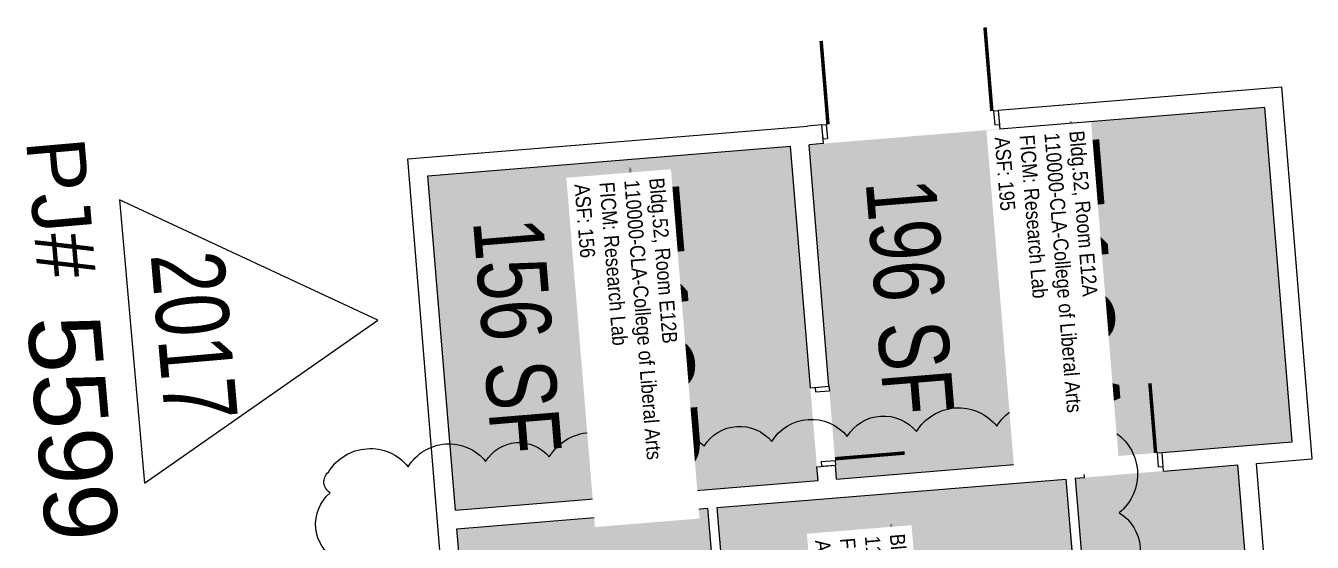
# Model space of a CAD drawing. Header units: inches. Extents: x 69213595 to 69219133, y 27671820 to 27676125.
# Drawn here: x 69218571 to 69219123, y 27674100 to 27674322 of the extents above; entities that cross this region are included whole.
import ezdxf
from ezdxf.enums import TextEntityAlignment as Align

# ---------------------------------------------------------------- set-up
doc = ezdxf.new("R2010")
doc.units = ezdxf.units.IN
doc.header["$LTSCALE"] = 100
doc.header["$MEASUREMENT"] = 0
doc.layers.get('0').update_dxf_attribs({"linetype": 'CONTINUOUS'})
for name, color, linetype in [('A-DOOR', 2, 'CONTINUOUS'), ('A-IDEN-RNUM', 7, 'CONTINUOUS'), ('A-IDEN-SNUM', 4, 'CONTINUOUS'), ('A-IDEN-VNUM', 4, 'CONTINUOUS'), ('A-WALL', 5, 'CONTINUOUS'), ('AREA-TEXT', 3, 'CONTINUOUS'), ('Rooms-Category-Color', 7, 'CONTINUOUS'), ('Rooms-College-Color', 7, 'CONTINUOUS'), ('Rooms-Department-Color', 7, 'CONTINUOUS'), ('Rooms-Division-Color', 7, 'CONTINUOUS'), ('Rooms-Information', 7, 'CONTINUOUS')]:
    doc.layers.add(name, color=color, linetype=linetype)
doc.layers.add('A-REV', color=1, linetype='CONTINUOUS', true_color=0xff0000)
doc.styles.add('Arial', font='arial.ttf')
doc.styles.add('CP_AREA', font='arial.ttf', dxfattribs={"height": 15})
doc.styles.add('CP_ROOMSNUMBER', font='arial.ttf', dxfattribs={"height": 1})
doc.styles.add('CP_ROOMVNUMBER', font='arial.ttf', dxfattribs={"width": 0.85, "height": 0.075})

# ---------------------------------------------------------------- blocks, each defined once
blk = doc.blocks.new('ProjectRev')
at = {"transparency": 16777216}
blk.add_lwpolyline([(0, 0.122), (-0.1221, -0.0895), (0.1221, -0.0895)], close=True, dxfattribs=at)
at = {"transparency": 16777216, "insert": (-0.1798, -0.1151), "char_height": 0.05, "attachment_point": 1, "style": 'Arial'}
blk.add_mtext_dynamic_manual_height_columns('PJ#', width=0.24749, gutter_width=0.3125, heights=[0], dxfattribs=at)
at = {"transparency": 16777216, "style": 'Arial', "width": 0.75}
blk.add_attdef('YEAR', text='', height=0.05, dxfattribs=at).set_placement((0, 0), align=Align.MIDDLE_CENTER)
at = {"transparency": 16777216, "style": 'Arial'}
blk.add_attdef('PROJECT', text='', height=0.05, dxfattribs=at).set_placement((-0.0537, -0.1151), align=Align.TOP_LEFT)

msp = doc.modelspace()

# ---------------------------------------------------------------- hatches: boundary and pattern name
at = {"layer": 'Rooms-Category-Color', "true_color": 0xe3f498}
for points in [[(69218988.85, 27674277.3), (69218913.1, 27674271.1), (69218907.12, 27674270.61), (69218915.62, 27674166.95), (69218918.39, 27674133.07), (69218918.88, 27674127.09), (69219024.53, 27674135.74), (69219058.42, 27674138.52), (69219098.28, 27674141.79), (69219114.23, 27674143.09), (69219102.47, 27674286.61)], [(69218899.15, 27674269.95), (69218907.64, 27674166.3), (69218910.42, 27674132.41), (69218910.91, 27674126.43), (69218755.43, 27674113.69), (69218743.67, 27674257.21)], [(69218883.65, 27673871.35), (69218891.17, 27673779.66), (69219052.62, 27673792.89), (69219021.2, 27674127.44), (69219090.96, 27674133.16), (69219094.97, 27674084.32), (69219096.96, 27674084.49), (69219120.32, 27673799.44), (69219118.32, 27673799.28), (69219122.32, 27673750.44), (69218901.07, 27673732.31), (69218837.28, 27673727.09), (69218787.45, 27673723), (69218776.01, 27673862.53)], [(69218881.11, 27673951.41), (69219033.59, 27673963.91), (69219017.21, 27674127.12), (69218867.71, 27674114.87)], [(69218775.69, 27673866.52), (69218883.33, 27673875.34), (69218863.73, 27674114.54), (69218756.09, 27674105.72)]]:
    msp.add_hatch(color=61, dxfattribs=at).paths.add_polyline_path(points)
at = {"layer": 'Rooms-College-Color', "true_color": 0x80bc67}
for points in [[(69218988.85, 27674277.3), (69218913.1, 27674271.1), (69218907.12, 27674270.61), (69218915.62, 27674166.95), (69218918.39, 27674133.07), (69218918.88, 27674127.09), (69219024.53, 27674135.74), (69219058.42, 27674138.52), (69219098.28, 27674141.79), (69219114.23, 27674143.09), (69219102.47, 27674286.61)], [(69218899.15, 27674269.95), (69218907.64, 27674166.3), (69218910.42, 27674132.41), (69218910.91, 27674126.43), (69218755.43, 27674113.69), (69218743.67, 27674257.21)], [(69218883.65, 27673871.35), (69218891.17, 27673779.66), (69219052.62, 27673792.89), (69219021.2, 27674127.44), (69219090.96, 27674133.16), (69219094.97, 27674084.32), (69219096.96, 27674084.49), (69219120.32, 27673799.44), (69219118.32, 27673799.28), (69219122.32, 27673750.44), (69218901.07, 27673732.31), (69218837.28, 27673727.09), (69218787.45, 27673723), (69218776.01, 27673862.53)], [(69218881.11, 27673951.41), (69219033.59, 27673963.91), (69219017.21, 27674127.12), (69218867.71, 27674114.87)], [(69218775.69, 27673866.52), (69218883.33, 27673875.34), (69218863.73, 27674114.54), (69218756.09, 27674105.72)]]:
    msp.add_hatch(color=83, dxfattribs=at).paths.add_polyline_path(points)
at = {"layer": 'Rooms-Department-Color', "true_color": 0xb2d6e9}
for points in [[(69218988.85, 27674277.3), (69218913.1, 27674271.1), (69218907.12, 27674270.61), (69218915.62, 27674166.95), (69218918.39, 27674133.07), (69218918.88, 27674127.09), (69219024.53, 27674135.74), (69219058.42, 27674138.52), (69219098.28, 27674141.79), (69219114.23, 27674143.09), (69219102.47, 27674286.61)], [(69218899.15, 27674269.95), (69218907.64, 27674166.3), (69218910.42, 27674132.41), (69218910.91, 27674126.43), (69218755.43, 27674113.69), (69218743.67, 27674257.21)], [(69218883.65, 27673871.35), (69218891.17, 27673779.66), (69219052.62, 27673792.89), (69219021.2, 27674127.44), (69219090.96, 27674133.16), (69219094.97, 27674084.32), (69219096.96, 27674084.49), (69219120.32, 27673799.44), (69219118.32, 27673799.28), (69219122.32, 27673750.44), (69218901.07, 27673732.31), (69218837.28, 27673727.09), (69218787.45, 27673723), (69218776.01, 27673862.53)], [(69218881.11, 27673951.41), (69219033.59, 27673963.91), (69219017.21, 27674127.12), (69218867.71, 27674114.87)], [(69218775.69, 27673866.52), (69218883.33, 27673875.34), (69218863.73, 27674114.54), (69218756.09, 27674105.72)]]:
    msp.add_hatch(color=254, dxfattribs=at).paths.add_polyline_path(points)
at = {"layer": 'Rooms-Division-Color', "true_color": 0xb2d6e9}
for points in [[(69218988.85, 27674277.3), (69218913.1, 27674271.1), (69218907.12, 27674270.61), (69218915.62, 27674166.95), (69218918.39, 27674133.07), (69218918.88, 27674127.09), (69219024.53, 27674135.74), (69219058.42, 27674138.52), (69219098.28, 27674141.79), (69219114.23, 27674143.09), (69219102.47, 27674286.61)], [(69218899.15, 27674269.95), (69218907.64, 27674166.3), (69218910.42, 27674132.41), (69218910.91, 27674126.43), (69218755.43, 27674113.69), (69218743.67, 27674257.21)], [(69218883.65, 27673871.35), (69218891.17, 27673779.66), (69219052.62, 27673792.89), (69219021.2, 27674127.44), (69219090.96, 27674133.16), (69219094.97, 27674084.32), (69219096.96, 27674084.49), (69219120.32, 27673799.44), (69219118.32, 27673799.28), (69219122.32, 27673750.44), (69218901.07, 27673732.31), (69218837.28, 27673727.09), (69218787.45, 27673723), (69218776.01, 27673862.53)], [(69218881.11, 27673951.41), (69219033.59, 27673963.91), (69219017.21, 27674127.12), (69218867.71, 27674114.87)], [(69218775.69, 27673866.52), (69218883.33, 27673875.34), (69218863.73, 27674114.54), (69218756.09, 27674105.72)]]:
    msp.add_hatch(color=254, dxfattribs=at).paths.add_polyline_path(points)

# ---------------------------------------------------------------- linework, layer by layer
at = {"layer": 'A-DOOR'}
for points in [[(69218985.46, 27674285.05, 1.5, 1.5, 0), (69218982.52, 27674320.93, 0, 0, 0), (69218981.77, 27674320.87, 0, 0, 0.414214), (69218950.45, 27674280.68, 0, 0, 0.414214)], [(69218915.19, 27674279.29, 1.5, 1.5, 0), (69218912.25, 27674315.17, 0, 0, 0), (69218913, 27674315.23, 0, 0, -0.414214), (69218950.45, 27674280.68, 0, 0, -0.414214)], [(69219055.68, 27674138.3, 1.5, 1.5, 0), (69219053.23, 27674168.19, 0, 0, 0), (69219053.97, 27674168.26, 0, 0, 0.414214), (69219026.52, 27674135.91, 0, 0, 0.414214)], [(69218918.17, 27674135.81, 1.5, 1.5, 0), (69218948.07, 27674138.26, 0, 0, 0), (69218948.13, 27674137.51, 0, 0, 0.414214), (69218915.78, 27674164.96, 0, 0, 0.414214)]]:
    msp.add_lwpolyline(points, format="xyseb", dxfattribs=at)
at = {"layer": 'A-REV'}
msp.add_lwpolyline([(69218704.4, 27674092.3, -0.520567), (69218701.76, 27674121.23, -0.520567), (69218700.95, 27674130.02, -0.520567), (69218735.21, 27674132.39, -0.520567), (69218768.4, 27674134.68, -0.520567), (69218795.66, 27674136.57, -0.520567), (69218831.43, 27674139.04, -0.520567), (69218847.71, 27674140.16, -0.520567), (69218862.07, 27674141.15, -0.520567), (69218891.07, 27674143.15, -0.520567), (69218923.44, 27674145.39, -0.520567), (69218953.1, 27674147.44, -0.520567), (69218987.55, 27674149.82, -0.520567), (69219021.06, 27674152.13, -0.520567), (69219037.57, 27674147.54, -0.520567), (69219040.01, 27674112.61, -0.520567), (69219042.14, 27674081.94, -0.520567)], format="xyb", dxfattribs=at)
at = {"layer": 'A-WALL'}
for p, q in [((69219109.79, 27674295.24), (69218988.2, 27674285.28)), ((69219122.86, 27674135.77), (69219109.79, 27674295.24)), ((69218986.2, 27674285.11), (69218988.2, 27674285.28)), ((69218986.2, 27674285.11), (69218986.69, 27674279.13)), ((69218988.2, 27674285.28), (69218988.69, 27674279.3)), ((69218988.2, 27674285.28), (69218988.85, 27674277.3)), ((69219102.47, 27674286.61), (69218988.85, 27674277.3)), ((69219114.23, 27674143.09), (69219102.47, 27674286.61)), ((69218912.45, 27674279.07), (69218906.47, 27674278.58)), ((69218912.45, 27674279.07), (69218914.44, 27674279.23)), ((69218912.45, 27674279.07), (69218912.94, 27674273.09)), ((69218912.45, 27674279.07), (69218913.1, 27674271.1)), ((69218914.44, 27674279.23), (69218914.93, 27674273.25)), ((69218986.69, 27674279.13), (69218988.69, 27674279.3)), ((69218735.05, 27674264.53), (69218906.47, 27674278.58)), ((69218743.67, 27674257.21), (69218899.15, 27674269.95)), ((69218907.64, 27674166.3), (69218899.15, 27674269.95)), ((69218913.1, 27674271.1), (69218907.12, 27674270.61)), ((69218915.62, 27674166.95), (69218907.12, 27674270.61)), ((69218912.94, 27674273.09), (69218914.93, 27674273.25)), ((69218758.25, 27673981.34), (69218735.05, 27674264.53)), ((69218755.43, 27674113.69), (69218743.67, 27674257.21)), ((69218907.64, 27674166.3), (69218915.62, 27674166.95)), ((69218909.64, 27674166.46), (69218915.62, 27674166.95)), ((69218909.64, 27674166.46), (69218909.8, 27674164.47)), ((69218909.8, 27674164.47), (69218915.78, 27674164.96)), ((69218915.62, 27674166.95), (69218915.78, 27674164.96)), ((69219058.42, 27674138.52), (69219098.28, 27674141.79)), ((69219098.28, 27674141.79), (69219114.23, 27674143.09)), ((69218918.88, 27674127.09), (69219024.53, 27674135.74)), ((69219024.53, 27674135.74), (69219026.52, 27674135.91)), ((69219025.02, 27674129.76), (69219024.53, 27674135.74)), ((69219025.18, 27674127.77), (69219024.53, 27674135.74)), ((69219027.01, 27674129.93), (69219026.52, 27674135.91)), ((69219056.42, 27674138.36), (69219058.42, 27674138.52)), ((69219056.91, 27674132.38), (69219056.42, 27674138.36)), ((69219058.91, 27674132.54), (69219058.42, 27674138.52)), ((69219059.07, 27674130.55), (69219058.42, 27674138.52)), ((69219098.94, 27674133.81), (69219122.86, 27674135.77)), ((69218910.42, 27674132.41), (69218918.39, 27674133.07)), ((69218910.91, 27674126.43), (69218910.42, 27674132.41)), ((69218912.25, 27674134.57), (69218918.23, 27674135.06)), ((69218912.25, 27674134.57), (69218912.41, 27674132.58)), ((69218912.41, 27674132.58), (69218918.39, 27674133.07)), ((69218918.23, 27674135.06), (69218918.39, 27674133.07)), ((69218918.88, 27674127.09), (69218918.39, 27674133.07)), ((69219025.02, 27674129.76), (69219027.01, 27674129.93)), ((69219056.91, 27674132.38), (69219058.91, 27674132.54)), ((69219059.07, 27674130.55), (69219090.96, 27674133.16)), ((69219094.97, 27674084.32), (69219090.96, 27674133.16)), ((69219102.94, 27674084.98), (69219098.94, 27674133.81)), ((69218755.43, 27674113.69), (69218910.91, 27674126.43)), ((69218867.71, 27674114.87), (69219017.21, 27674127.12)), ((69219017.21, 27674127.12), (69219022.44, 27674063.33)), ((69219021.2, 27674127.44), (69219025.18, 27674127.77)), ((69219021.2, 27674127.44), (69219026.1, 27674067.64)), ((69218756.09, 27674105.72), (69218863.73, 27674114.54)), ((69218883.33, 27673875.34), (69218863.73, 27674114.54)), ((69218881.11, 27673951.41), (69218867.71, 27674114.87)), ((69218766.22, 27673981.99), (69218756.09, 27674105.72))]:
    msp.add_line(p, q, dxfattribs=at)

# ---------------------------------------------------------------- block references
at = {"layer": 'A-REV'}
ref = msp.add_blockref('ProjectRev', (69218661.34, 27674190.01), dxfattribs=dict(at, xscale=499.9999999999999, yscale=499.9999999999999, zscale=499.9999999999999, rotation=275))
ref.add_attrib('YEAR', '2017', dxfattribs={"layer": '0', "transparency": 16777216, "height": 31.25, "rotation": 275, "style": 'Arial', "width": 0.75}).set_placement((69218643.45, 27674188.44), align=Align.MIDDLE_CENTER)
ref.add_attrib('PROJECT', '5599', dxfattribs={"layer": '0', "transparency": 16777216, "height": 31.25, "rotation": 275, "style": 'Arial'}).set_placement((69218602.82, 27674198.73), align=Align.TOP_LEFT)

# ---------------------------------------------------------------- texts
at = {"layer": 'A-IDEN-RNUM', "style": 'CP_ROOMSNUMBER', "width": 0.85}
for s, p in [('0E12-A0', (69219018.22, 27674275.22)), ('0E12-B0', (69218829.22, 27674255.51)), ('0E12-E0', (69218941.25, 27674102.23))]:
    msp.add_text(s, height=1, rotation=274.68, dxfattribs=at).set_placement(p, align=Align.MIDDLE)
at = {"layer": 'A-IDEN-SNUM', "style": 'CP_ROOMSNUMBER', "width": 0.85}
for s, p in [('05200E12A0', (69219019.56, 27674276.82)), ('05200E12B0', (69218830.56, 27674257.1)), ('05200E12E0', (69218942.59, 27674103.83))]:
    msp.add_text(s, height=1, rotation=274.68, dxfattribs=at).set_placement(p, align=Align.MIDDLE)
at = {"layer": 'A-IDEN-VNUM', "style": 'CP_ROOMVNUMBER', "width": 0.85}
for s, p in [('E12A', (69219014.37, 27674210.37)), ('E12B', (69218834.22, 27674190.17))]:
    msp.add_text(s, height=45, rotation=274.68, dxfattribs=at).set_placement(p, align=Align.MIDDLE)
at = {"layer": 'AREA-TEXT', "style": 'CP_AREA', "width": 0.75}
for s, p in [('196 SF', (69218950.39, 27674205.32)), ('156 SF', (69218782.03, 27674188.49))]:
    msp.add_text(s, height=30, rotation=274.68, dxfattribs=at).set_placement(p, align=Align.MIDDLE_CENTER)

# ---------------------------------------------------------------- next in the draw order: texts
at = {"layer": 'Rooms-Information', "char_height": 6.4286, "width": 144, "attachment_point": 7, "rotation": 274.68, "style": 'CP_ROOMVNUMBER', "bg_fill": 3, "box_fill_scale": 1.5, "bg_fill_color": 256, "bg_fill_true_color": 13158600, "bg_fill_transparency": 0}
for s, insert in [('Bldg.52, Room E12A^M^J110000-CLA-College of Liberal Arts^M^JFICM: Research Lab^M^JASF: 195', (69218986.52, 27674273.7)), ('Bldg.52, Room E12B^M^J110000-CLA-College of Liberal Arts^M^JFICM: Research Lab^M^JASF: 156', (69218806.37, 27674253.47)), ('Bldg.52, Room E12E^M^J110000-CLA-College of Liberal Arts^M^JFICM: Research Lab^M^JASF: 172', (69218909.55, 27674100.68))]:
    msp.add_mtext(s, dxfattribs=dict(at, insert=insert))

doc.saveas('drawing.dxf')
